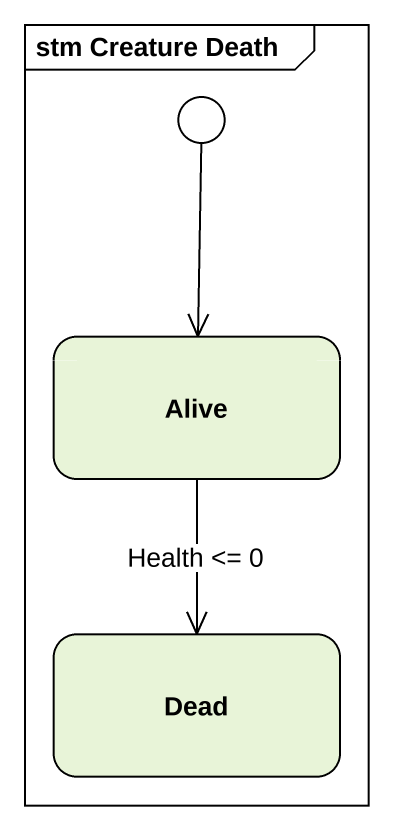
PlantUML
@startuml
mainframe stm Creature Death
hide empty description
state entry1 <<choice>>
state Alive
state Dead
entry1 --> Alive
Alive --> Dead : Health <= 0
@enduml
